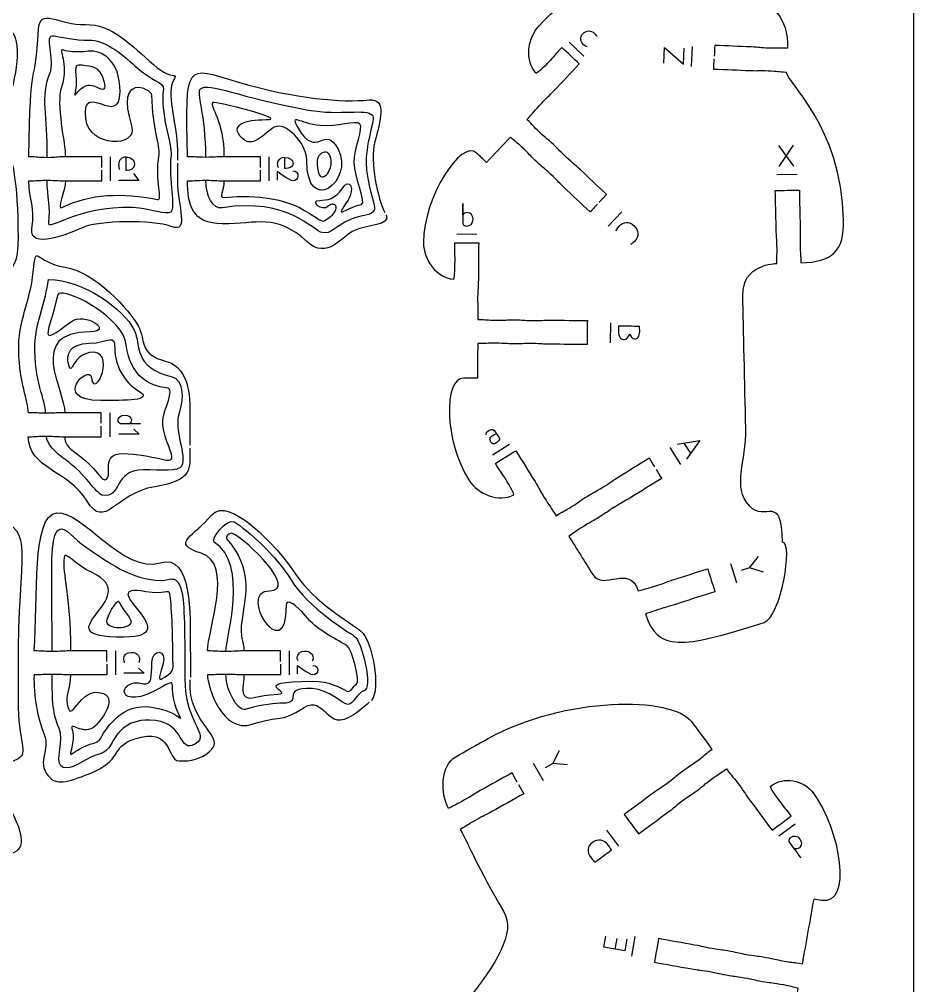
# Model space of a CAD drawing. Extents: x 0 to 200, y 0 to 300.
# Drawn here: x 88.5 to 200.1, y 73.4 to 194 of the extents above; entities that cross this region are included whole.
import ezdxf

# ---------------------------------------------------------------- set-up
doc = ezdxf.new("R2010")
doc.units = 0
doc.header["$MEASUREMENT"] = 0
doc.layers.add('DEFAULT', color=7, linetype='CONTINUOUS')

msp = doc.modelspace()

# ---------------------------------------------------------------- linework, layer by layer
at = {"layer": 'DEFAULT', "color": 1}
msp.add_lwpolyline([(200.1, 5.28), (200.1, 294.92)], dxfattribs=at)
at = {"layer": 'DEFAULT', "color": 7}
for points in [[(157.12, 191.11), (158.94, 189.4)], [(172.38, 188.09), (172.48, 190.59)], [(168.92, 188.49), (169, 190.46), (171.39, 188.39), (171.47, 190.38)], [(185.15, 175.66), (183.27, 178.25)], [(183.33, 175.62), (185.09, 178.29)], [(99.87, 173.82), (99.87, 176.82)], [(119.67, 173.82), (119.67, 176.82)], [(102.72, 174.73), (103.41, 173.88), (100.87, 173.88)], [(183.04, 174.61), (185.54, 174.67)], [(163.69, 169.97), (161.98, 168.15)], [(143.08, 167.19), (145.58, 167.16)], [(162.25, 156.11), (162.22, 153.61)], [(99.8, 141.88), (99.8, 144.88)], [(102.76, 142.82), (103.45, 142.19), (100.91, 142.19)], [(170.59, 140.94), (173.4, 141.41), (171.75, 139.08)], [(147.52, 139.62), (149.64, 140.94)], [(169.66, 140.55), (170.98, 138.42)], [(172.27, 139.81), (171.47, 141.09)], [(179.61, 125.53), (180.75, 126.94)], [(177.22, 126.05), (177.98, 123.67)], [(181.37, 124.99), (179.61, 125.53), (178.55, 125.19)], [(100.51, 112.14), (100.51, 115.14)], [(122.16, 115.14), (122.16, 112.15)], [(103.36, 112.99), (104.04, 112.36), (101.51, 112.36)], [(155.06, 101.1), (155.89, 102.72)], [(152.62, 101.14), (153.84, 98.96)], [(156.89, 100.92), (155.07, 101.1), (154.09, 100.56)], [(185.29, 93.51), (183.28, 92.02)], [(163.31, 90.78), (161.82, 92.78)], [(164.28, 79.15), (164.03, 77.69), (161.44, 78.15), (161.69, 79.55)], [(163.05, 79.25), (162.81, 77.91)], [(164.92, 77.02), (165.36, 79.48)]]:
    msp.add_lwpolyline(points, dxfattribs=at)
at = {"layer": 'DEFAULT', "color": 1}
for points, knots in [([(160.86, 171.15), (161.17, 171.47), (161.47, 171.8), (161.77, 172.12), (160.67, 173.16), (159.56, 174.2), (158.46, 175.24), (157.63, 176.01), (157.68, 175.89), (156.76, 176.75), (155.83, 177.61), (155.97, 177.57), (155.14, 178.35), (154.32, 179.13), (154.36, 179), (153.44, 179.86), (152.52, 180.73), (152.66, 180.69), (151.83, 181.47), (152.61, 182.3), (152.78, 182.57), (153.65, 183.49), (154.51, 184.41), (154.47, 184.28), (155.25, 185.11), (156.29, 186.21), (157.33, 187.32), (158.37, 188.42), (157.64, 189.11), (156.91, 189.79), (156.18, 190.48), (155.4, 189.65), (155.53, 189.7), (154.67, 188.78), (153.8, 187.86), (153.08, 187.15), (152.97, 187.26), (151.58, 188.77), (151.84, 191.53), (153.34, 193.15), (155.65, 195.65), (159.37, 198.95), (164.43, 197.65), (168.2, 196.68), (178.47, 196.25), (180.04, 196.19), (182.27, 196.1), (184.51, 194.25), (184.35, 190.36), (183.22, 190.4), (183.35, 190.34), (182.08, 190.38), (180.82, 190.43), (180.95, 190.49), (179.81, 190.54), (178.3, 190.6), (176.78, 190.66), (175.27, 190.73), (175.25, 190.28), (175.23, 189.84), (175.21, 189.4)], [0, 0, 0, 0, 3.763509, 3.763509, 3.763509, 16.667214, 16.667214, 16.667214, 17.667214, 17.667214, 17.667214, 18.667214, 18.667214, 18.667214, 19.667214, 19.667214, 19.667214, 20.681356, 20.681356, 20.681356, 21.681356, 21.681356, 21.681356, 22.681356, 22.681356, 22.681356, 35.585061, 35.585061, 35.585061, 44.095578, 44.095578, 44.095578, 45.095578, 45.095578, 45.095578, 46.095578, 46.095578, 46.095578, 47.095578, 47.095578, 47.095578, 48.095578, 48.095578, 48.095578, 49.095578, 49.095578, 49.095578, 50.095578, 50.095578, 50.095578, 51.095578, 51.095578, 51.095578, 52.095578, 52.095578, 52.095578, 64.986478, 64.986478, 64.986478, 68.749469, 68.749469, 68.749469, 68.749469]), ([(98.77, 175.5), (98.77, 175.94), (98.77, 176.38), (98.77, 176.82), (97.26, 176.82), (95.74, 176.82), (94.22, 176.82), (93.09, 176.82), (93.21, 176.71), (91.95, 176.71), (90.69, 176.71), (90.81, 176.82), (89.68, 176.82), (89.8, 189.71), (90.47, 185.16), (90.87, 192.69), (91.03, 195.61), (93.42, 193.18), (96.72, 193.32), (100.02, 193.45), (102.5, 190.66), (105.21, 188.32), (107.92, 185.97), (108.35, 187.83), (107.6, 186.08), (106.85, 184.34), (108.2, 180.59), (108.2, 177.71), (108.2, 177.27), (108.2, 176.83), (108.2, 176.39)], [0, 0, 0, 0, 3.76, 3.76, 3.76, 16.66, 16.66, 16.66, 17.66, 17.66, 17.66, 18.66, 18.66, 18.66, 19.66, 19.66, 19.66, 20.66, 20.66, 20.66, 21.66, 21.66, 21.66, 22.66, 22.66, 22.66, 23.66, 23.66, 23.66, 27.41, 27.41, 27.41, 27.41]), ([(76.85, 183.15), (77.29, 183.15), (77.73, 183.15), (78.18, 183.15), (78.18, 184.67), (78.18, 186.18), (78.18, 187.7), (78.18, 188.84), (78.11, 188.71), (78.11, 189.98), (78.11, 191.24), (78.18, 191.11), (78.18, 192.25), (83.69, 192.25), (84.26, 192.89), (86.36, 192.89), (89.01, 192.89), (88.32, 187.98), (87.35, 184.63), (85.04, 176.65), (88.31, 181.47), (88.31, 166.66), (88.31, 162.38), (87.34, 161.04), (79.4, 161.04), (79.04, 161.04), (78.27, 161.63), (78.27, 163.65), (77.8, 163.65), (77.32, 163.65), (76.85, 163.65)], [0, 0, 0, 0, 3.76, 3.76, 3.76, 16.66, 16.66, 16.66, 17.66, 17.66, 17.66, 18.66, 18.66, 18.66, 19.66, 19.66, 19.66, 20.66, 20.66, 20.66, 21.66, 21.66, 21.66, 22.66, 22.66, 22.66, 23.66, 23.66, 23.66, 27.7, 27.7, 27.7, 27.7]), ([(118.57, 175.49), (118.57, 175.93), (118.57, 176.38), (118.57, 176.82), (117.05, 176.82), (115.54, 176.82), (114.02, 176.82), (112.88, 176.82), (113.01, 176.75), (111.75, 176.75), (110.48, 176.76), (110.61, 176.82), (109.47, 176.82), (109.16, 188.8), (109.25, 188.09), (115.56, 186.22), (123.14, 183.97), (128.81, 183.6), (132.13, 183.91), (134.46, 184.14), (133.49, 181.21), (132.84, 178.67), (132.22, 176.22), (133.21, 171.49), (134.1, 169.87)], [0, 0, 0, 0, 3.75, 3.75, 3.75, 16.64, 16.64, 16.64, 17.64, 17.64, 17.64, 18.64, 18.64, 18.64, 19.64, 19.64, 19.64, 20.64, 20.64, 20.64, 21.64, 21.64, 21.64, 22.64, 22.64, 22.64, 22.64]), ([(167.95, 137.81), (168.19, 137.43), (168.42, 137.05), (168.65, 136.68), (167.36, 135.88), (166.08, 135.08), (164.79, 134.28), (163.82, 133.68), (163.89, 133.8), (162.82, 133.13), (161.75, 132.46), (161.89, 132.48), (160.92, 131.88), (159.96, 131.28), (160.03, 131.4), (158.96, 130.73), (157.88, 130.06), (158.03, 130.08), (157.06, 129.48), (158.05, 127.88), (159.05, 126.28), (160.04, 124.68), (161.36, 122.56), (164.62, 126.08), (165.72, 122.63), (166.8, 122.97), (166.7, 122.87), (167.91, 123.26), (169.11, 123.64), (168.97, 123.66), (170.05, 124.01), (171.5, 124.47), (172.94, 124.93), (174.39, 125.39), (174.69, 124.44), (175, 123.49), (175.3, 122.53), (173.86, 122.07), (172.41, 121.61), (170.97, 121.15), (169.56, 120.7), (169.04, 120.56), (168.86, 120.52), (168.37, 120.35), (167.29, 119.98), (166.63, 119.77), (168.14, 115.05), (171.03, 115.37), (181.45, 118.7), (183.5, 119.35), (185.12, 128.74), (183.74, 128.71), (183.61, 135.05), (181.64, 131.03), (179.61, 133.24), (177.4, 135.63), (179.23, 138.74), (179.14, 142.91), (179.01, 148.56), (178.87, 155.33), (178.78, 159.52), (178.69, 163.42), (182.84, 163.51), (183.03, 163.51), (183, 164.65), (183.07, 164.52), (183.04, 165.79), (183.01, 167.05), (182.95, 166.92), (182.93, 168.06), (182.9, 169.58), (182.86, 171.09), (182.83, 172.61), (183.83, 172.63), (184.83, 172.65), (185.83, 172.67), (185.86, 171.16), (185.89, 169.64), (185.93, 168.13), (185.96, 166.99), (185.89, 167.11), (185.92, 165.85), (185.95, 164.59), (186.01, 164.72), (186.03, 163.58), (189.93, 163.67), (191.45, 165.06), (191.36, 168.96), (191.1, 180.65), (184.19, 186.23), (184.24, 187.36), (183.1, 187.41), (183.23, 187.47), (181.96, 187.52), (180.7, 187.57), (180.83, 187.5), (179.69, 187.54), (178.18, 187.61), (176.66, 187.67), (175.14, 187.73), (175.16, 188.17), (175.18, 188.61), (175.2, 189.05)], [0, 0, 0, 0, 3.763031, 3.763031, 3.763031, 16.661155, 16.661155, 16.661155, 17.661155, 17.661155, 17.661155, 18.661155, 18.661155, 18.661155, 19.661155, 19.661155, 19.661155, 20.661155, 20.661155, 20.661155, 36.686251, 36.686251, 36.686251, 37.686251, 37.686251, 37.686251, 38.686251, 38.686251, 38.686251, 39.686251, 39.686251, 39.686251, 52.58627, 52.58627, 52.58627, 61.087235, 61.087235, 61.087235, 73.977727, 73.977727, 73.977727, 74.977727, 74.977727, 74.977727, 75.977727, 75.977727, 75.977727, 76.977727, 76.977727, 76.977727, 77.977727, 77.977727, 77.977727, 78.977727, 78.977727, 78.977727, 79.977727, 79.977727, 79.977727, 80.977727, 80.977727, 80.977727, 81.977727, 81.977727, 81.977727, 82.977727, 82.977727, 82.977727, 83.977727, 83.977727, 83.977727, 96.870989, 96.870989, 96.870989, 105.373112, 105.373112, 105.373112, 118.266374, 118.266374, 118.266374, 119.266374, 119.266374, 119.266374, 120.266374, 120.266374, 120.266374, 121.266374, 121.266374, 121.266374, 122.266374, 122.266374, 122.266374, 123.266374, 123.266374, 123.266374, 124.266374, 124.266374, 124.266374, 137.166859, 137.166859, 137.166859, 140.919857, 140.919857, 140.919857, 140.919857]), ([(160.62, 170.9), (160.32, 170.57), (160.02, 170.25), (159.72, 169.93), (158.61, 170.97), (157.5, 172.01), (156.4, 173.05), (155.57, 173.83), (155.71, 173.79), (154.79, 174.65), (153.86, 175.52), (153.91, 175.38), (153.09, 176.16), (152.26, 176.94), (152.39, 176.9), (151.47, 177.77), (150.55, 178.64), (150.6, 178.5), (149.77, 179.28), (148.78, 178.23), (147.78, 177.17), (146.79, 176.11), (146.38, 176.5), (145.96, 176.89), (145.55, 177.28), (143.65, 179.06), (138.92, 171.83), (138.91, 166.13), (138.91, 163.92), (140.59, 161.72), (142.64, 161.54), (142.8, 161.54), (142.84, 162.55), (142.86, 163.82), (142.86, 165.08), (142.8, 164.96), (142.82, 166.09), (143.81, 166.08), (144.81, 166.07), (145.81, 166.06), (145.8, 164.55), (145.78, 163.03), (145.77, 161.51), (145.76, 160.37), (145.7, 160.5), (145.68, 159.24), (145.67, 157.97), (145.73, 157.65), (145.72, 156.51), (146.86, 156.5), (146.73, 156.44), (147.99, 156.43), (149.26, 156.41), (149.13, 156.48), (150.27, 156.47), (151.41, 156.46), (151.28, 156.39), (152.55, 156.38), (153.8, 156.37), (153.68, 156.43), (154.82, 156.43), (156.34, 156.41), (157.85, 156.4), (159.37, 156.38), (159.36, 155.38), (159.35, 154.38), (159.34, 153.38), (157.82, 153.39), (156.31, 153.41), (154.79, 153.42), (153.66, 153.43), (153.78, 153.5), (152.52, 153.51), (151.25, 153.52), (151.38, 153.46), (150.24, 153.47), (149.11, 153.48), (149.23, 153.54), (147.97, 153.55), (146.7, 153.57), (146.83, 153.5), (145.69, 153.51), (145.68, 152.06), (145.66, 150.61), (145.65, 149.17), (145.08, 149.17), (144.52, 149.18), (143.95, 149.18), (141.38, 149.2), (141.52, 141.31), (144.57, 136.49), (145.75, 134.63), (148.35, 133.66), (150.18, 134.62), (150.31, 134.7), (149.81, 135.57), (149.14, 136.65), (148.47, 137.72), (148.48, 137.58), (147.89, 138.55), (148.74, 139.08), (149.59, 139.6), (150.44, 140.13), (151.24, 138.84), (152.04, 137.56), (152.84, 136.27), (153.44, 135.3), (153.32, 135.38), (153.98, 134.31), (154.65, 133.23), (154.88, 132.99), (155.47, 132.02), (156.44, 132.62), (156.37, 132.5), (157.44, 133.17), (158.51, 133.84), (158.37, 133.83), (159.34, 134.43), (160.31, 135.02), (160.23, 134.9), (161.31, 135.57), (162.38, 136.24), (162.24, 136.23), (163.21, 136.83), (164.49, 137.63), (165.78, 138.43), (167.07, 139.23), (167.3, 138.85), (167.53, 138.48), (167.77, 138.1)], [0, 0, 0, 0, 3.756661, 3.756661, 3.756661, 16.667652, 16.667652, 16.667652, 17.667652, 17.667652, 17.667652, 18.667652, 18.667652, 18.667652, 19.667652, 19.667652, 19.667652, 20.667652, 20.667652, 20.667652, 32.998658, 32.998658, 32.998658, 37.830479, 37.830479, 37.830479, 38.830479, 38.830479, 38.830479, 39.830479, 39.830479, 39.830479, 40.830479, 40.830479, 40.830479, 41.830479, 41.830479, 41.830479, 50.330856, 50.330856, 50.330856, 63.231511, 63.231511, 63.231511, 64.231511, 64.231511, 64.231511, 65.231511, 65.231511, 65.231511, 66.231511, 66.231511, 66.231511, 67.231511, 67.231511, 67.231511, 68.231511, 68.231511, 68.231511, 69.231511, 69.231511, 69.231511, 82.122166, 82.122166, 82.122166, 90.622543, 90.622543, 90.622543, 103.513012, 103.513012, 103.513012, 104.513012, 104.513012, 104.513012, 105.513012, 105.513012, 105.513012, 106.513012, 106.513012, 106.513012, 107.513012, 107.513012, 107.513012, 119.833597, 119.833597, 119.833597, 124.643763, 124.643763, 124.643763, 125.643763, 125.643763, 125.643763, 126.643763, 126.643763, 126.643763, 127.643763, 127.643763, 127.643763, 128.643763, 128.643763, 128.643763, 137.140751, 137.140751, 137.140751, 150.027166, 150.027166, 150.027166, 151.027166, 151.027166, 151.027166, 152.027166, 152.027166, 152.027166, 153.027166, 153.027166, 153.027166, 154.027166, 154.027166, 154.027166, 155.027166, 155.027166, 155.027166, 156.027166, 156.027166, 156.027166, 168.922072, 168.922072, 168.922072, 172.676603, 172.676603, 172.676603, 172.676603]), ([(108.2, 176.04), (108.2, 175.29), (108.2, 174.55), (108.2, 173.81), (108.2, 170.57), (109.76, 167.26), (107.43, 168.13), (105.1, 168.99), (98.34, 168.84), (96.53, 168.04), (94.72, 167.24), (89.62, 165.13), (90.05, 167.89), (90.48, 170.69), (89.68, 171.28), (89.68, 173.82), (90.81, 173.82), (90.69, 173.89), (91.95, 173.89), (93.21, 173.89), (93.09, 173.82), (94.22, 173.82), (95.74, 173.82), (97.26, 173.82), (98.77, 173.82), (98.77, 174.26), (98.77, 174.71), (98.77, 175.15)], [0, 0, 0, 0, 6.31, 6.31, 6.31, 7.31, 7.31, 7.31, 8.31, 8.31, 8.31, 9.31, 9.31, 9.31, 10.31, 10.31, 10.31, 11.31, 11.31, 11.31, 12.31, 12.31, 12.31, 25.21, 25.21, 25.21, 28.97, 28.97, 28.97, 28.97]), ([(134.27, 169.56), (134.87, 168.26), (131.77, 168.27), (130.32, 167.64), (128.81, 166.98), (126.94, 163.84), (124.35, 166.24), (120.52, 169.8), (118.18, 168.42), (113.81, 168.45), (109.98, 168.47), (109.46, 170.89), (109.47, 173.83), (110.6, 173.83), (110.48, 173.89), (111.75, 173.89), (113, 173.89), (112.88, 173.83), (114.01, 173.82), (115.53, 173.82), (117.05, 173.82), (118.57, 173.82), (118.57, 174.26), (118.57, 174.7), (118.57, 175.14)], [0, 0, 0, 0, 1, 1, 1, 2, 2, 2, 3, 3, 3, 4, 4, 4, 5, 5, 5, 6, 6, 6, 18.910004, 18.910004, 18.910004, 22.660004, 22.660004, 22.660004, 22.660004]), ([(98.7, 143.55), (98.7, 144), (98.7, 144.44), (98.7, 144.88), (97.18, 144.88), (95.66, 144.88), (94.15, 144.88), (93.01, 144.88), (93.13, 144.82), (91.87, 144.82), (90.6, 144.82), (90.73, 144.88), (89.6, 144.88), (89.6, 146.36), (88.49, 148.63), (88.4, 152.51), (88.3, 156.4), (89.84, 158.7), (90.22, 162.45), (90.61, 166.21), (90.31, 163.65), (94.18, 163.05), (98.05, 162.44), (102.23, 157.64), (103.29, 155.73), (104.34, 153.83), (103.29, 152.21), (106.82, 151.28), (109.98, 150.43), (109.75, 146.15), (109.75, 144.28), (109.75, 143.82), (109.74, 141.59), (109.74, 140.82)], [0, 0, 0, 0, 3.76, 3.76, 3.76, 16.660004, 16.660004, 16.660004, 17.660004, 17.660004, 17.660004, 18.660004, 18.660004, 18.660004, 19.660004, 19.660004, 19.660004, 20.660004, 20.660004, 20.660004, 21.660004, 21.660004, 21.660004, 22.660004, 22.660004, 22.660004, 23.660004, 23.660004, 23.660004, 24.660004, 24.660004, 24.660004, 25.660004, 25.660004, 25.660004, 25.660004]), ([(109.74, 140.47), (109.76, 137.8), (110.23, 136.46), (105.38, 135.64), (100.42, 134.79), (99.11, 130.14), (96.93, 133.85), (94.75, 137.56), (89.59, 137.96), (89.59, 141.88), (90.73, 141.88), (90.6, 141.95), (91.87, 141.95), (93.13, 141.94), (93.01, 141.88), (94.14, 141.88), (95.66, 141.88), (97.18, 141.88), (98.7, 141.88), (98.7, 142.32), (98.7, 142.76), (98.7, 143.2)], [0, 0, 0, 0, 1.000461, 1.000461, 1.000461, 2.000923, 2.000923, 2.000923, 3.001384, 3.001384, 3.001384, 4.001846, 4.001846, 4.001846, 5.002307, 5.002307, 5.002307, 17.918269, 17.918269, 17.918269, 21.680004, 21.680004, 21.680004, 21.680004]), ([(76.85, 121.96), (77.29, 121.96), (77.73, 121.96), (78.18, 121.96), (78.18, 123.48), (78.18, 125), (78.18, 126.51), (78.18, 127.65), (78.11, 127.53), (78.11, 128.79), (78.11, 130.05), (78.18, 129.93), (78.18, 131.06), (80.85, 131.06), (77.69, 134.97), (85.7, 131.74), (90.43, 129.83), (88.31, 128.18), (88.31, 112.85), (88.31, 111.56), (88.31, 110.26), (88.31, 108.96), (88.31, 103.76), (89.68, 102.41), (88.31, 101.68), (84.82, 99.81), (85.69, 100.93), (84.97, 102.29), (84, 104.13), (80.65, 103.76), (79.41, 103.76), (79.05, 103.76), (78.76, 104.34), (78.76, 106.36), (78.12, 106.36), (77.49, 106.36), (76.85, 106.36)], [0, 0, 0, 0, 3.76, 3.76, 3.76, 16.66, 16.66, 16.66, 17.66, 17.66, 17.66, 18.66, 18.66, 18.66, 19.66, 19.66, 19.66, 20.66, 20.66, 20.66, 31.71, 31.71, 31.71, 32.71, 32.71, 32.71, 33.71, 33.71, 33.71, 34.71, 34.71, 34.71, 35.71, 35.71, 35.71, 41.13, 41.13, 41.13, 41.13]), ([(121.06, 113.82), (121.06, 114.26), (121.06, 114.7), (121.06, 115.14), (119.55, 115.14), (118.03, 115.14), (116.51, 115.14), (115.37, 115.14), (115.5, 115.08), (114.24, 115.08), (112.97, 115.08), (113.1, 115.14), (111.96, 115.14), (111.96, 117.61), (115.28, 126.13), (111.19, 127.34), (107.1, 128.55), (110.46, 129.59), (112.5, 132.11), (114.54, 134.63), (120.64, 128.25), (122.98, 124.7), (125.32, 121.16), (129.65, 118.82), (131.12, 117.6), (132.55, 116.42), (133.64, 110.35), (132.43, 108.97)], [0, 0, 0, 0, 3.76, 3.76, 3.76, 16.66, 16.66, 16.66, 17.66, 17.66, 17.66, 18.66, 18.66, 18.66, 19.66, 19.66, 19.66, 20.66, 20.66, 20.66, 21.66, 21.66, 21.66, 22.66, 22.66, 22.66, 23.66, 23.66, 23.66, 23.66]), ([(99.41, 113.82), (99.41, 114.26), (99.41, 114.7), (99.41, 115.14), (97.89, 115.14), (96.38, 115.14), (94.86, 115.14), (93.72, 115.14), (93.85, 115.08), (92.59, 115.08), (91.32, 115.08), (91.45, 115.14), (90.31, 115.14), (90.85, 121.7), (89.95, 132.08), (93.15, 132.37), (96.39, 132.67), (101.4, 124.73), (106.06, 126.15), (110.05, 127.37), (109.81, 119.5), (109.81, 115.6), (109.81, 114.68), (109.88, 112.89), (109.83, 111.87)], [0, 0, 0, 0, 3.76, 3.76, 3.76, 16.66, 16.66, 16.66, 17.66, 17.66, 17.66, 18.66, 18.66, 18.66, 19.66, 19.66, 19.66, 20.66, 20.66, 20.66, 21.66, 21.66, 21.66, 22.66, 22.66, 22.66, 22.66]), ([(99.41, 113.47), (99.41, 113.03), (99.41, 112.59), (99.41, 112.15), (97.89, 112.15), (96.38, 112.15), (94.86, 112.15), (93.72, 112.15), (93.85, 112.21), (92.59, 112.21), (91.32, 112.21), (91.45, 112.15), (90.31, 112.15), (90.24, 109.55), (90.77, 106.68), (91.58, 104.7), (92.39, 102.74), (90.59, 101.46), (92.08, 99.55), (93.05, 98.31), (94.42, 98.74), (97.19, 99.81), (101.46, 101.47), (99.8, 103.14), (102.81, 104.14), (107.71, 105.76), (106.81, 101.48), (108.38, 101.41), (109.98, 101.34), (111.1, 101.7), (112.13, 102.5), (114.67, 104.47), (109.44, 105.81), (109.8, 111.52)], [0, 0, 0, 0, 3.75, 3.75, 3.75, 16.64, 16.64, 16.64, 17.64, 17.64, 17.64, 18.64, 18.64, 18.64, 19.64, 19.64, 19.64, 20.64, 20.64, 20.64, 21.64, 21.64, 21.64, 22.64, 22.64, 22.64, 23.64, 23.64, 23.64, 24.64, 24.64, 24.64, 25.64, 25.64, 25.64, 25.64]), ([(121.06, 113.47), (121.06, 113.03), (121.06, 112.59), (121.06, 112.15), (119.55, 112.15), (118.03, 112.15), (116.51, 112.15), (115.37, 112.15), (115.5, 112.21), (114.24, 112.21), (112.97, 112.21), (113.1, 112.15), (111.96, 112.15), (111.96, 110.71), (113.76, 104.76), (117.54, 106), (121.2, 107.2), (120.87, 106.05), (124.02, 108.08), (126.58, 109.74), (126.86, 104.83), (130.15, 107.17), (131.3, 107.99), (131.66, 108.33), (132.16, 108.73)], [0, 0, 0, 0, 3.75, 3.75, 3.75, 16.65, 16.65, 16.65, 17.65, 17.65, 17.65, 18.65, 18.65, 18.65, 19.65, 19.65, 19.65, 20.65, 20.65, 20.65, 21.65, 21.65, 21.65, 22.65, 22.65, 22.65, 22.65]), ([(150.62, 98.77), (150.41, 99.15), (150.19, 99.54), (149.97, 99.93), (148.65, 99.18), (147.32, 98.44), (146, 97.7), (145.01, 97.15), (145.15, 97.15), (144.05, 96.54), (142.95, 95.92), (143.02, 96.03), (142.04, 95.48), (140.98, 97.36), (141.06, 100.88), (142.94, 101.94), (143.93, 102.49), (145.92, 103.6), (146.91, 104.16), (156.56, 109.56), (170.02, 109.47), (172.35, 106.34), (172.59, 106.01), (174.94, 102.84), (174.94, 102.84), (174.03, 102.17), (174.17, 102.19), (173.15, 101.44), (172.14, 100.68), (172.2, 100.81), (171.28, 100.13), (170.37, 99.46), (170.52, 99.48), (169.5, 98.73), (168.48, 97.97), (168.55, 98.1), (167.63, 97.42), (166.41, 96.52), (165.2, 95.61), (163.98, 94.71), (164.58, 93.9), (165.17, 93.1), (165.77, 92.3), (166.99, 93.2), (168.2, 94.1), (169.42, 95.01), (170.34, 95.68), (170.2, 95.67), (171.21, 96.42), (172.23, 97.17), (172.16, 97.04), (173.07, 97.72), (173.99, 98.4), (173.85, 98.38), (174.86, 99.13), (175.88, 99.88), (175.82, 99.75), (176.73, 100.43), (177.41, 99.51), (177.66, 99.29), (178.41, 98.28), (179.16, 97.27), (179.04, 97.33), (179.71, 96.41), (180.62, 95.19), (181.52, 93.98), (182.42, 92.76), (183.22, 93.35), (184.03, 93.95), (184.83, 94.54), (184.15, 95.46), (184.18, 95.32), (183.43, 96.33), (182.67, 97.35), (182.1, 98.18), (182.23, 98.27), (183.87, 99.5), (186.34, 99.06), (187.58, 97.39), (190.97, 92.81), (192.45, 83.32), (188.61, 83.99), (188.28, 84.05), (187.95, 84.11), (187.62, 84.17), (187.14, 81.46), (186.66, 78.76), (186.18, 76.05), (185.06, 76.25), (185.17, 76.17), (183.92, 76.38), (182.69, 76.61), (182.82, 76.65), (181.7, 76.85), (180.58, 77.04), (180.69, 76.96), (179.44, 77.18), (178.21, 77.4), (178.34, 77.44), (177.22, 77.64), (176.1, 77.84), (176.22, 77.75), (174.97, 77.98), (173.73, 78.19), (173.86, 78.24), (172.74, 78.43), (171.25, 78.7), (169.75, 78.96), (168.26, 79.23), (168.09, 78.24), (167.91, 77.26), (167.74, 76.28), (169.23, 76.01), (170.72, 75.75), (172.22, 75.48), (173.34, 75.28), (173.22, 75.36), (174.47, 75.15), (175.72, 74.92), (175.57, 74.89), (176.7, 74.69), (177.82, 74.49), (177.7, 74.57), (178.95, 74.35), (180.2, 74.13), (180.05, 74.09), (181.18, 73.89), (182.29, 73.69), (182.19, 73.78), (183.43, 73.56), (184.67, 73.34), (184.53, 73.3), (185.65, 73.1), (185.46, 71.97), (185.54, 72.09), (185.32, 70.85), (185.1, 69.6), (184.98, 69.29), (184.78, 68.18), (184.52, 66.68), (184.25, 65.19), (183.99, 63.69), (184.98, 63.52), (185.96, 63.35), (186.94, 63.17), (187.15, 64.29), (187.06, 64.18), (187.29, 65.42), (187.5, 66.67), (187.71, 67.65), (187.87, 67.62), (189.99, 67.25), (191.28, 65.25), (190.9, 63.13), (189.31, 54.17), (183.81, 52.37), (182.59, 53.09), (182.3, 53.26), (182.02, 53.43), (181.73, 53.6), (180.32, 51.24), (178.92, 48.88), (177.51, 46.53), (176.53, 47.11), (176.61, 46.99), (175.52, 47.64), (174.44, 48.28), (174.58, 48.27), (173.6, 48.86), (172.63, 49.44), (172.7, 49.32), (171.62, 49.96), (170.53, 50.61), (170.67, 50.6), (169.69, 51.18), (168.72, 51.76), (168.8, 51.65), (167.71, 52.29), (166.62, 52.94), (166.76, 52.93), (165.79, 53.51), (164.48, 54.29), (163.18, 55.07), (161.88, 55.84), (161.65, 55.46), (161.42, 55.08), (161.2, 54.7)], [0, 0, 0, 0, 3.760851, 3.760851, 3.760851, 16.668357, 16.668357, 16.668357, 17.668357, 17.668357, 17.668357, 18.668357, 18.668357, 18.668357, 19.668357, 19.668357, 19.668357, 20.668357, 20.668357, 20.668357, 21.668357, 21.668357, 21.668357, 22.668357, 22.668357, 22.668357, 23.668357, 23.668357, 23.668357, 24.668357, 24.668357, 24.668357, 25.668357, 25.668357, 25.668357, 26.668357, 26.668357, 26.668357, 39.570515, 39.570515, 39.570515, 48.082583, 48.082583, 48.082583, 60.970752, 60.970752, 60.970752, 61.970752, 61.970752, 61.970752, 62.970752, 62.970752, 62.970752, 63.970752, 63.970752, 63.970752, 64.970752, 64.970752, 64.970752, 65.970752, 65.970752, 65.970752, 66.970752, 66.970752, 66.970752, 79.866953, 79.866953, 79.866953, 88.3671, 88.3671, 88.3671, 89.3671, 89.3671, 89.3671, 90.3671, 90.3671, 90.3671, 91.3671, 91.3671, 91.3671, 92.3671, 92.3671, 92.3671, 95.221238, 95.221238, 95.221238, 118.600006, 118.600006, 118.600006, 119.600006, 119.600006, 119.600006, 120.600006, 120.600006, 120.600006, 121.600006, 121.600006, 121.600006, 122.600006, 122.600006, 122.600006, 123.600006, 123.600006, 123.600006, 124.600006, 124.600006, 124.600006, 137.48968, 137.48968, 137.48968, 145.989521, 145.989521, 145.989521, 158.877446, 158.877446, 158.877446, 159.877446, 159.877446, 159.877446, 160.877446, 160.877446, 160.877446, 161.877446, 161.877446, 161.877446, 162.877446, 162.877446, 162.877446, 163.877446, 163.877446, 163.877446, 164.877446, 164.877446, 164.877446, 165.877446, 165.877446, 165.877446, 166.877446, 166.877446, 166.877446, 179.773476, 179.773476, 179.773476, 188.273317, 188.273317, 188.273317, 189.273317, 189.273317, 189.273317, 190.273317, 190.273317, 190.273317, 191.273317, 191.273317, 191.273317, 192.273317, 192.273317, 192.273317, 195.097941, 195.097941, 195.097941, 218.452709, 218.452709, 218.452709, 219.452709, 219.452709, 219.452709, 220.452709, 220.452709, 220.452709, 221.452709, 221.452709, 221.452709, 222.452709, 222.452709, 222.452709, 223.452709, 223.452709, 223.452709, 224.452709, 224.452709, 224.452709, 237.358061, 237.358061, 237.358061, 241.115627, 241.115627, 241.115627, 241.115627]), ([(76.85, 91.58), (77.29, 91.58), (77.73, 91.58), (78.17, 91.58), (78.17, 93.1), (78.17, 94.61), (78.17, 96.13), (78.17, 97.27), (78.11, 97.14), (78.11, 98.4), (78.11, 99.67), (78.17, 99.54), (78.17, 100.68), (81.04, 100.68), (84.12, 100.12), (84.12, 99), (84.12, 97.22), (85.87, 98.56), (87.74, 94.64), (91.97, 85.76), (81.22, 93.75), (81.22, 82.48), (81.22, 81.18), (81.22, 79.88), (81.22, 78.58), (81.22, 75.7), (83.5, 73.38), (79.4, 73.38), (79.04, 73.38), (78.75, 73.96), (78.75, 75.98), (78.12, 75.98), (77.48, 75.98), (76.85, 75.98)], [0, 0, 0, 0, 3.75, 3.75, 3.75, 16.65, 16.65, 16.65, 17.65, 17.65, 17.65, 18.65, 18.65, 18.65, 19.65, 19.65, 19.65, 20.65, 20.65, 20.65, 21.65, 21.65, 21.65, 32.7, 32.7, 32.7, 33.7, 33.7, 33.7, 34.7, 34.7, 34.7, 40.1, 40.1, 40.1, 40.1]), ([(150.79, 98.46), (151.01, 98.08), (151.22, 97.69), (151.44, 97.31), (150.12, 96.57), (148.79, 95.82), (147.46, 95.08), (146.48, 94.53), (146.55, 94.64), (145.45, 94.03), (144.35, 93.41), (144.49, 93.42), (143.5, 92.86), (144.73, 90.67), (145.61, 88.24), (148.91, 82.66), (152.17, 77.16), (138.54, 67.37), (132.4, 53.4), (118.85, 22.5), (106.58, 16.51), (97.94, 20.24), (91.27, 23.12), (95.71, 12.57), (117.26, 8.88), (119.39, 8.52), (121.38, 9.82), (121.74, 11.94), (121.77, 12.09), (120.78, 12.3), (119.53, 12.51), (118.29, 12.73), (118.4, 12.64), (117.28, 12.83), (117.45, 13.82), (117.62, 14.81), (117.79, 15.79), (119.28, 15.53), (120.78, 15.28), (122.27, 15.02), (123.39, 14.84), (123.26, 14.79), (124.5, 14.58), (125.75, 14.36), (126.08, 14.37), (127.2, 14.18), (127.39, 15.3), (127.43, 15.16), (127.65, 16.41), (127.86, 17.65), (127.78, 17.54), (127.97, 18.67), (128.16, 19.78), (128.2, 19.65), (128.41, 20.9), (128.63, 22.14), (128.54, 22.03), (128.73, 23.15), (128.99, 24.64), (129.25, 26.14), (129.5, 27.63), (129.94, 27.56), (130.37, 27.48), (130.81, 27.41)], [0, 0, 0, 0, 3.760851, 3.760851, 3.760851, 16.677081, 16.677081, 16.677081, 17.677081, 17.677081, 17.677081, 18.677081, 18.677081, 18.677081, 19.677081, 19.677081, 19.677081, 20.677081, 20.677081, 20.677081, 21.677081, 21.677081, 21.677081, 22.677081, 22.677081, 22.677081, 23.677081, 23.677081, 23.677081, 24.677081, 24.677081, 24.677081, 25.677081, 25.677081, 25.677081, 34.178216, 34.178216, 34.178216, 47.083672, 47.083672, 47.083672, 48.083672, 48.083672, 48.083672, 49.083672, 49.083672, 49.083672, 50.083672, 50.083672, 50.083672, 51.083672, 51.083672, 51.083672, 52.083672, 52.083672, 52.083672, 53.083672, 53.083672, 53.083672, 65.979273, 65.979273, 65.979273, 69.7439, 69.7439, 69.7439, 69.7439])]:
    msp.add_open_spline(points, degree=3, knots=knots, dxfattribs=at)
at = {"layer": 'DEFAULT', "color": 5}
for points, knots in [([(91.95, 176.71), (92.05, 182.19), (91.07, 184.26), (92.28, 187.2), (93.01, 188.97), (91.44, 192.17), (92.83, 191.93), (93.87, 191.75), (95.36, 191.33), (97.18, 191.38), (99.03, 191.43), (101.03, 189.9), (102.95, 188.12), (104.99, 186.23), (106.61, 186.09), (106.47, 185.26), (105.97, 182.33), (107.57, 178.44), (107.41, 176.97), (107.06, 173.86), (108, 170.49), (107.41, 169.97), (106.81, 169.44), (104.95, 170.39), (102.64, 170.47), (95.59, 170.71), (91.94, 167.35), (92.14, 168.61), (92.43, 170.44), (91.95, 171.84), (91.95, 173.89)], [0, 0, 0, 0, 1, 1, 1, 2, 2, 2, 3, 3, 3, 4, 4, 4, 5, 5, 5, 6, 6, 6, 7, 7, 7, 8, 8, 8, 9, 9, 9, 10, 10, 10, 10]), ([(111.75, 176.75), (111.75, 182.12), (110.56, 184.88), (111.07, 185.31), (112.11, 186.19), (115.92, 184.2), (124.51, 182.66), (128.6, 181.93), (131.77, 182.91), (132.54, 182), (132.94, 181.53), (131.78, 178.94), (131.77, 176.11), (131.77, 173.52), (132.95, 170.68), (132.81, 170.25), (132.52, 169.36), (131.19, 169.63), (129.83, 169.01), (127.68, 168.02), (127.41, 167.15), (126.29, 167.35), (125.18, 167.55), (121.96, 171.78), (113.82, 170.45), (112.63, 170.25), (111.75, 171.91), (111.75, 173.89)], [0, 0, 0, 0, 1, 1, 1, 2, 2, 2, 3, 3, 3, 4, 4, 4, 5, 5, 5, 6, 6, 6, 7, 7, 7, 8, 8, 8, 9, 9, 9, 9]), ([(91.76, 144.82), (91.74, 145.85), (91.21, 147.29), (91.15, 147.53), (90.84, 148.83), (90.45, 150.43), (90.4, 152.56), (90.35, 154.48), (90.76, 155.95), (91.24, 157.65), (91.57, 158.84), (91.91, 160.06), (92.12, 161.5), (96.5, 161.5), (101.57, 157.76), (102.81, 155.19), (103.74, 153.26), (102.58, 150.58), (107.55, 149.34), (108.86, 149.01), (109.08, 146.8), (108.46, 144.98), (107.67, 142.67), (109.43, 139.59), (108.73, 138.22), (108.35, 137.47), (106.19, 137.74), (103.94, 137.74), (100.17, 137.74), (101.33, 134.13), (98.83, 134.59), (98.1, 134.72), (96.73, 137.28), (94.19, 139.03), (93, 139.85), (91.87, 141.02), (91.87, 141.95)], [0, 0, 0, 0, 1, 1, 1, 2, 2, 2, 3, 3, 3, 4, 4, 4, 5, 5, 5, 6, 6, 6, 7, 7, 7, 8, 8, 8, 9, 9, 9, 10, 10, 10, 11, 11, 11, 12, 12, 12, 12]), ([(114.24, 115.08), (114.25, 116.69), (117.15, 125.98), (112.81, 128.73), (112.26, 129.08), (114.39, 131.77), (115.28, 131.25), (116.9, 130.3), (120.6, 126.94), (122.38, 124.04), (124.64, 120.39), (129.48, 117.55), (130.28, 117), (131.28, 116.3), (132.64, 110.42), (131.47, 110.14), (130.69, 109.95), (130.17, 108.48), (129.52, 108.46), (128.81, 108.44), (127.18, 110.37), (125.03, 110.43), (120.78, 110.55), (124.14, 108.66), (121.33, 108.61), (120.61, 108.6), (118.58, 108.44), (116.92, 107.9), (116.78, 107.85), (116.65, 107.83), (116.53, 107.83), (115.74, 107.83), (114.31, 109.99), (114.24, 112.21)], [0, 0, 0, 0, 1, 1, 1, 2, 2, 2, 3, 3, 3, 4, 4, 4, 5, 5, 5, 6, 6, 6, 7, 7, 7, 8, 8, 8, 9, 9, 9, 10, 10, 10, 11, 11, 11, 11]), ([(92.59, 115.08), (92.59, 117.76), (92.51, 119.55), (92.54, 120.78), (92.61, 123.92), (92.12, 129.8), (93.53, 130.35), (94.25, 130.63), (95.23, 129.15), (96.86, 128.05), (99.37, 126.35), (102.49, 123.93), (106.21, 123.93), (107.29, 123.93), (108.44, 125.15), (108.92, 121.46), (109.15, 119.74), (109.14, 112.39), (109.13, 111.81), (109.08, 105.79), (112.83, 104.42), (110.02, 103.35), (108.38, 102.72), (109.01, 106.44), (104.74, 106.51), (101.57, 106.55), (100.59, 104.66), (99.93, 103.5), (99.13, 102.07), (98.43, 102.51), (96.85, 101.6), (95.98, 101.1), (94.41, 100.03), (93.64, 100.8), (92.99, 101.45), (94.08, 104.04), (93.44, 105.46), (92.51, 107.48), (92.59, 109.66), (92.59, 112.21)], [0, 0, 0, 0, 1, 1, 1, 2, 2, 2, 3, 3, 3, 4, 4, 4, 5, 5, 5, 6, 6, 6, 7, 7, 7, 8, 8, 8, 9, 9, 9, 10, 10, 10, 11, 11, 11, 12, 12, 12, 13, 13, 13, 13])]:
    msp.add_open_spline(points, degree=3, knots=knots, dxfattribs=at)
at = {"layer": 'DEFAULT', "color": 7}
for points, knots in [([(159.33, 190.56), (159.23, 190.58), (159.04, 190.67), (158.86, 190.85), (158.44, 191.24), (158.44, 191.77), (158.83, 192.19), (159.23, 192.62), (159.81, 192.65), (160.26, 192.23), (160.4, 192.09), (160.5, 191.93), (160.54, 191.83)], [0, 0, 0, 0, 1, 1, 1, 2, 2, 2, 3, 3, 3, 4, 4, 4, 4]), ([(101.83, 176.78), (102.39, 176.78), (102.84, 176.44), (102.84, 175.89), (102.84, 175.27), (102.3, 175.11), (101.95, 175.11), (101.88, 175.11), (101.86, 175.11), (101.83, 175.12), (101.83, 175.67), (101.83, 176.22), (101.83, 176.78), (101.26, 176.78), (100.87, 176.43), (100.87, 175.85), (100.87, 175.55), (100.94, 175.34), (100.99, 175.22)], [0, 0, 0, 0, 1, 1, 1, 2, 2, 2, 3, 3, 3, 7.696011, 7.696011, 7.696011, 8.696011, 8.696011, 8.696011, 9.696011, 9.696011, 9.696011, 9.696011]), ([(121.62, 176.74), (122.19, 176.74), (122.64, 176.46), (122.64, 176), (122.64, 175.49), (122.1, 175.35), (121.75, 175.35), (121.68, 175.35), (121.66, 175.36), (121.62, 175.36), (121.62, 175.82), (121.62, 176.28), (121.62, 176.74), (121.05, 176.74), (120.67, 176.45), (120.67, 175.97), (120.67, 175.72), (120.71, 175.59), (120.84, 175.5)], [0, 0, 0, 0, 1, 1, 1, 2, 2, 2, 3, 3, 3, 6.917015, 6.917015, 6.917015, 7.917015, 7.917015, 7.917015, 8.917015, 8.917015, 8.917015, 8.917015]), ([(122.62, 175.08), (123.09, 175.08), (123.25, 174.72), (123.25, 174.48), (123.25, 174.02), (122.98, 173.83), (122.62, 173.83), (122.15, 173.83), (120.67, 175), (120.67, 175), (120.67, 174.63), (120.67, 174.26), (120.67, 173.89)], [0, 0, 0, 0, 1, 1, 1, 2, 2, 2, 3, 3, 3, 6.146, 6.146, 6.146, 6.146]), ([(143.83, 169.56), (143.94, 169.74), (144.14, 169.86), (144.41, 169.85), (144.82, 169.85), (145.11, 169.52), (145.1, 169.03), (145.1, 168.45), (144.72, 168.17), (144.34, 168.18), (144.1, 168.18), (143.94, 168.27), (143.82, 168.48), (143.82, 168.61), (143.84, 170.99), (143.84, 170.99), (143.84, 170.52), (143.83, 170.04), (143.83, 169.56)], [0, 0, 0, 0, 1.00221, 1.00221, 1.00221, 2.00442, 2.00442, 2.00442, 3.00663, 3.00663, 3.00663, 4.008841, 4.008841, 4.008841, 5.011051, 5.011051, 5.011051, 9.069218, 9.069218, 9.069218, 9.069218]), ([(162.96, 167.58), (163, 167.71), (163.13, 167.94), (163.35, 168.17), (163.85, 168.71), (164.58, 168.8), (165.2, 168.21), (165.8, 167.64), (165.83, 166.86), (165.27, 166.26), (165.04, 166.02), (164.85, 165.92), (164.75, 165.89)], [0, 0, 0, 0, 1, 1, 1, 2, 2, 2, 3, 3, 3, 4, 4, 4, 4]), ([(165.86, 155.65), (165.89, 155.5), (165.91, 155.26), (165.91, 155.03), (165.9, 154.69), (165.84, 154.47), (165.71, 154.31), (165.6, 154.17), (165.45, 154.09), (165.24, 154.09), (164.99, 154.1), (164.77, 154.43), (164.67, 154.71), (164.67, 154.71), (164.39, 154), (164, 154.01), (163.77, 154.01), (163.6, 154.1), (163.47, 154.24), (163.31, 154.42), (163.23, 154.72), (163.24, 155.15), (163.24, 155.38), (163.26, 155.56), (163.27, 155.67), (164.13, 155.66), (164.99, 155.66), (165.86, 155.65)], [7.325325, 7.325325, 7.325325, 7.325325, 8.325325, 8.325325, 8.325325, 9.325325, 9.325325, 9.325325, 10.325325, 10.325325, 10.325325, 11.325325, 11.325325, 11.325325, 12.325325, 12.325325, 12.325325, 13.325325, 13.325325, 13.325325, 14.325325, 14.325325, 14.325325, 15.325325, 15.325325, 15.325325, 22.65065, 22.65065, 22.65065, 22.65065]), ([(103.61, 143.47), (103.61, 143.47), (101.23, 143.48), (101.1, 143.47), (100.88, 143.58), (100.8, 143.72), (100.8, 143.93), (100.8, 144.25), (101.08, 144.57), (101.65, 144.57), (102.14, 144.57), (102.47, 144.32), (102.47, 143.97), (102.47, 143.74), (102.36, 143.57), (102.18, 143.47)], [0, 0, 0, 0, 1.0034, 1.0034, 1.0034, 2.0068, 2.0068, 2.0068, 3.0102, 3.0102, 3.0102, 4.0136, 4.0136, 4.0136, 5.017, 5.017, 5.017, 5.017]), ([(146.75, 142.1), (146.67, 142.24), (146.86, 142.55), (147.06, 142.67), (147.49, 142.94), (147.72, 142.78), (147.92, 142.46), (147.92, 142.46), (148.31, 141.79), (148.4, 141.69), (148.5, 141.53), (148.15, 141.18), (147.96, 141.07), (147.7, 140.9), (147.45, 141.01), (147.33, 141.19), (147.14, 141.51), (147.07, 141.86), (148.02, 142.29)], [0, 0, 0, 0, 1, 1, 1, 2, 2, 2, 3, 3, 3, 4, 4, 4, 5, 5, 5, 6, 6, 6, 6]), ([(101.62, 113.67), (101.57, 113.75), (101.51, 113.93), (101.51, 114.15), (101.51, 114.64), (101.9, 114.96), (102.47, 114.96), (103.05, 114.96), (103.48, 114.62), (103.48, 114.08), (103.48, 113.91), (103.42, 113.75), (103.38, 113.67)], [0, 0, 0, 0, 1, 1, 1, 2, 2, 2, 3, 3, 3, 4, 4, 4, 4]), ([(123.27, 113.92), (123.22, 114), (123.16, 114.07), (123.16, 114.29), (123.16, 114.79), (123.55, 115.12), (124.12, 115.12), (124.7, 115.12), (125.13, 114.77), (125.13, 114.23), (125.13, 114.05), (125.08, 113.99), (125.03, 113.91)], [0, 0, 0, 0, 1, 1, 1, 2, 2, 2, 3, 3, 3, 4, 4, 4, 4]), ([(125.11, 113.33), (125.59, 113.33), (125.74, 113), (125.74, 112.77), (125.74, 112.35), (125.47, 112.17), (125.11, 112.17), (124.64, 112.17), (123.16, 113.3), (123.16, 113.3), (123.16, 112.95), (123.16, 112.61), (123.16, 112.27)], [0, 0, 0, 0, 1, 1, 1, 2, 2, 2, 3, 3, 3, 5.913, 5.913, 5.913, 5.913]), ([(186.04, 89.32), (186.04, 89.32), (184.63, 91.24), (184.54, 91.34), (184.52, 91.58), (184.6, 91.75), (184.79, 91.9), (185.09, 92.12), (185.56, 92.12), (185.9, 91.65), (186.2, 91.27), (186.16, 90.82), (185.83, 90.58), (185.61, 90.42), (185.39, 90.4), (185.19, 90.47)], [0, 0, 0, 0, 1.004, 1.004, 1.004, 2.008, 2.008, 2.008, 3.012, 3.012, 3.012, 4.016, 4.016, 4.016, 5.02, 5.02, 5.02, 5.02]), ([(160.31, 88.76), (160.16, 88.91), (160, 89.09), (159.84, 89.3), (159.55, 89.7), (159.43, 90.04), (159.46, 90.35), (159.5, 90.67), (159.66, 90.96), (160, 91.21), (160.34, 91.47), (160.71, 91.57), (161.05, 91.52), (161.39, 91.47), (161.74, 91.22), (162.04, 90.81), (162.19, 90.62), (162.3, 90.45), (162.38, 90.3), (161.69, 89.79), (161, 89.27), (160.31, 88.76)], [0, 0, 0, 0, 1, 1, 1, 2, 2, 2, 3, 3, 3, 4, 4, 4, 5, 5, 5, 6, 6, 6, 13.32568, 13.32568, 13.32568, 13.32568])]:
    msp.add_open_spline(points, degree=3, knots=knots, dxfattribs=at)
at = {"layer": 'DEFAULT', "color": 3}
for points, knots in [([(94.23, 173.82), (94.23, 172.66), (93.06, 170.09), (93.8, 170.47), (97.29, 172.25), (101.23, 172.35), (105.74, 171.5), (106.44, 171.37), (105.38, 173.65), (105.91, 177.13), (106.09, 178.26), (105.09, 180.25), (105.02, 184.53), (105.01, 185.29), (100.35, 187.4), (102.49, 180.68), (103.36, 177.93), (97.16, 177.91), (96.76, 181.59), (96.2, 186.62), (101.05, 180.31), (101.05, 184.92), (101.05, 188.9), (98.77, 190.17), (97.06, 189.99), (95.52, 189.83), (94.56, 189.92), (94.01, 190.13), (93.14, 190.47), (94.76, 188.48), (93.74, 185.52), (93.01, 183.42), (94.23, 178.45), (94.23, 176.82)], [0, 0, 0, 0, 1, 1, 1, 2, 2, 2, 3, 3, 3, 4, 4, 4, 5, 5, 5, 6, 6, 6, 7, 7, 7, 8, 8, 8, 9, 9, 9, 10, 10, 10, 11, 11, 11, 11]), ([(99.06, 186.22), (99.33, 185.19), (99.19, 185.01), (97.89, 185.63), (96.22, 186.43), (95.15, 183.61), (95.44, 184.88), (95.95, 187.16), (94.8, 188.53), (96.32, 188.24), (97.46, 188.02), (98.53, 188.27), (99.06, 186.22)], [0, 0, 0, 0, 1, 1, 1, 2, 2, 2, 3, 3, 3, 4, 4, 4, 4]), ([(114.02, 173.82), (114.02, 172.54), (113.26, 171.67), (114.03, 171.75), (123.25, 172.71), (125.7, 168.36), (126.54, 168.84), (129.01, 170.25), (127.83, 171.4), (127.08, 170.68), (126.2, 169.83), (124.72, 171.38), (125.97, 171.38), (126.78, 171.38), (127.98, 171.56), (128.76, 172.83), (129.69, 174.35), (130.44, 172.81), (129.5, 171.41), (127.74, 168.77), (128.88, 170.35), (131.19, 170.88), (131.81, 171.03), (130.27, 174.3), (130.27, 176.11), (130.28, 177.77), (131.42, 180.52), (130.99, 180.91), (130.44, 181.43), (128.17, 180.48), (126.02, 180.71), (123.47, 180.99), (122.2, 182.33), (123.25, 180.46), (125.58, 176.32), (126.58, 181.03), (128.26, 177.79), (130.33, 173.79), (124.34, 169.27), (124.34, 176.42), (124.34, 178.53), (121.65, 181.31), (120.29, 180.5), (118.96, 179.71), (117.63, 177.8), (116.28, 179.15), (114.63, 180.8), (116.65, 181.46), (119.29, 181.46), (122.32, 181.46), (112.78, 183.79), (112.62, 183.58), (112.17, 182.95), (114.02, 181.56), (114.02, 176.82)], [0, 0, 0, 0, 1, 1, 1, 2, 2, 2, 3, 3, 3, 4, 4, 4, 5, 5, 5, 6, 6, 6, 7, 7, 7, 8, 8, 8, 9, 9, 9, 10, 10, 10, 11, 11, 11, 12, 12, 12, 13, 13, 13, 14, 14, 14, 15, 15, 15, 16, 16, 16, 17, 17, 17, 18, 18, 18, 18]), ([(125.64, 176.05), (125.62, 177.03), (126.32, 177.48), (126.77, 177.41), (127.21, 177.35), (127.5, 176.53), (127.39, 175.83), (127.23, 174.89), (126.68, 174.24), (126.24, 174.31), (125.79, 174.37), (125.66, 175.34), (125.64, 176.05)], [0, 0, 0, 0, 1, 1, 1, 2, 2, 2, 3, 3, 3, 4, 4, 4, 4]), ([(94.14, 141.88), (94.14, 141.01), (94.48, 140.62), (95.61, 139.78), (98.7, 137.48), (98.7, 136.08), (99.4, 136.63), (100.03, 137.13), (98.7, 139.77), (101.33, 139.77), (105.3, 139.77), (107.52, 138.23), (107.52, 139.41), (107.52, 140.09), (106.22, 142.24), (106.38, 143.94), (106.5, 145.29), (107.9, 147.81), (107.01, 147.93), (101.57, 148.62), (102.12, 153.35), (101.46, 154.53), (99.5, 158.05), (93.52, 160.55), (93.29, 159.6), (92, 154.32), (90.75, 153.1), (94.86, 156.19), (96.73, 157.59), (100.31, 154.97), (97.32, 154.97), (89.26, 154.97), (94.15, 147.69), (94.15, 144.88)], [0, 0, 0, 0, 1, 1, 1, 2, 2, 2, 3, 3, 3, 4, 4, 4, 5, 5, 5, 6, 6, 6, 7, 7, 7, 8, 8, 8, 9, 9, 9, 10, 10, 10, 11, 11, 11, 11]), ([(103.36, 147.6), (101.48, 148.74), (100.4, 150.8), (100.4, 152.83), (100.4, 154.82), (99.72, 153.63), (97.21, 153.54), (94.7, 153.45), (94.29, 152.22), (94.64, 150.83), (95.02, 149.34), (95.11, 152.04), (97.23, 152.39), (100.83, 152.97), (97.85, 146.23), (97.47, 149.24), (97.26, 151.02), (92.34, 146.41), (98.63, 146.41), (101.49, 146.41), (105.44, 146.32), (103.36, 147.6)], [0, 0, 0, 0, 1, 1, 1, 2, 2, 2, 3, 3, 3, 4, 4, 4, 5, 5, 5, 6, 6, 6, 7, 7, 7, 7]), ([(116.51, 112.14), (116.55, 110.92), (116.05, 109.86), (116.76, 109.42), (117.47, 108.98), (117.89, 109.59), (120.74, 109.74), (122.96, 109.86), (116.63, 111.35), (125.09, 111.35), (127.23, 111.35), (128.34, 110.63), (129.37, 110.12), (129.81, 109.89), (130.13, 110.75), (130.55, 111), (131.05, 111.28), (130.05, 115.38), (129.29, 115.84), (127.66, 116.83), (125.71, 117.68), (124.14, 119.57), (123.16, 120.76), (121.78, 121.82), (121.78, 120.82), (121.78, 112.77), (115.59, 122.65), (119.68, 122.65), (123.36, 122.65), (116.93, 128.98), (115.09, 129.8), (114.72, 129.97), (114.11, 129.39), (114.4, 129.06), (117.53, 125.45), (116.77, 122.38), (116.28, 119.06), (115.91, 116.65), (116.51, 116.51), (116.51, 115.14)], [0, 0, 0, 0, 1, 1, 1, 2, 2, 2, 3, 3, 3, 4, 4, 4, 5, 5, 5, 6, 6, 6, 7, 7, 7, 8, 8, 8, 9, 9, 9, 10, 10, 10, 11, 11, 11, 12, 12, 12, 13, 13, 13, 13]), ([(94.86, 112.14), (94.86, 110.58), (94.31, 109.9), (94.42, 108.87), (94.83, 105.14), (95.89, 111.08), (98.97, 109.81), (100.82, 109.04), (98.38, 106.16), (98.03, 105.83), (96.38, 104.26), (94.64, 106.77), (95.11, 105.2), (95.51, 103.86), (94.55, 101.99), (94.96, 102.26), (95.43, 102.55), (96.34, 103.28), (97.81, 103.64), (98.39, 103.78), (98.69, 104.34), (98.69, 104.34), (99.36, 105.53), (101.29, 108.68), (104.97, 108.12), (108.76, 107.55), (109.07, 105.7), (108.31, 107.4), (106.81, 110.8), (108.5, 111.94), (106.38, 110.68), (100.37, 107.1), (100.51, 111.92), (103.97, 111.05), (104.99, 110.79), (105.01, 112.06), (105.01, 113.64), (105.01, 115.46), (106.97, 115.46), (106.38, 113.42), (105.78, 111.36), (105.78, 111.36), (106.69, 111.92), (107.98, 112.72), (107.64, 113.1), (107.64, 114.32), (107.64, 117.1), (107.49, 121.18), (107.24, 122.27), (107.1, 122.88), (106.59, 122.12), (104.26, 122.53), (97.23, 123.75), (109.82, 116.86), (101.51, 116.86), (90.65, 116.86), (104.45, 121.79), (97.56, 124.91), (95.36, 125.91), (94.15, 127.71), (94.06, 126.82), (93.82, 124.59), (94.86, 122.38), (94.86, 115.14)], [0, 0, 0, 0, 1, 1, 1, 2, 2, 2, 3, 3, 3, 4, 4, 4, 5, 5, 5, 6, 6, 6, 7, 7, 7, 8, 8, 8, 9, 9, 9, 10, 10, 10, 11, 11, 11, 12, 12, 12, 13, 13, 13, 14, 14, 14, 15, 15, 15, 16, 16, 16, 17, 17, 17, 18, 18, 18, 19, 19, 19, 20, 20, 20, 21, 21, 21, 21]), ([(99.36, 118.81), (99.36, 119.22), (100.6, 121.93), (100.97, 121.18), (101.35, 120.41), (102.46, 119.22), (102.46, 118.81), (102.46, 118.4), (101.77, 118.06), (100.91, 118.06), (100.06, 118.06), (99.36, 118.4), (99.36, 118.81)], [0, 0, 0, 0, 1, 1, 1, 2, 2, 2, 3, 3, 3, 4, 4, 4, 4])]:
    msp.add_open_spline(points, degree=3, knots=knots, dxfattribs=at)

doc.saveas('drawing.dxf')
